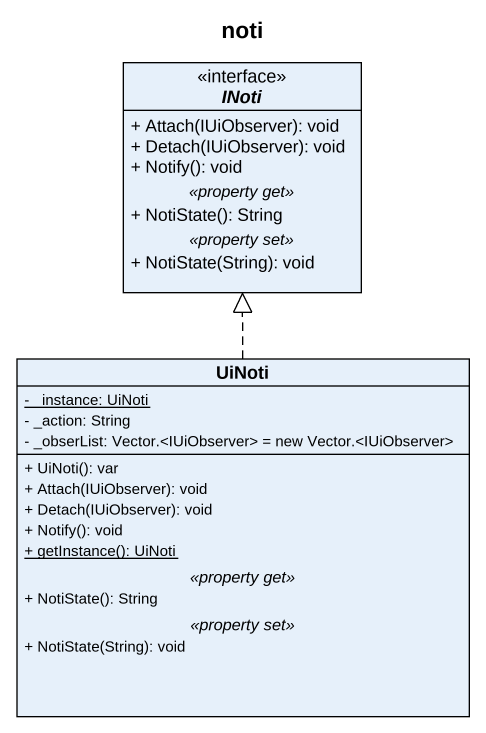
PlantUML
@startuml
title noti
hide circle
hide empty members
skinparam classAttributeIconSize 0
interface INoti <<interface>> {
  + Attach(IUiObserver): void
  + Detach(IUiObserver): void
  + Notify(): void
  .. <<property get>> ..
  + NotiState(): String
  .. <<property set>> ..
  + NotiState(String): void
}
class UiNoti {
  {static} - _instance: UiNoti
  - _action: String
  - _obserList: Vector.<IUiObserver> = new Vector.<IUiObserver>
  --
  + UiNoti(): var
  + Attach(IUiObserver): void
  + Detach(IUiObserver): void
  + Notify(): void
  {static} + getInstance(): UiNoti
  .. <<property get>> ..
  + NotiState(): String
  .. <<property set>> ..
  + NotiState(String): void
}
UiNoti .up.|> INoti
@enduml
